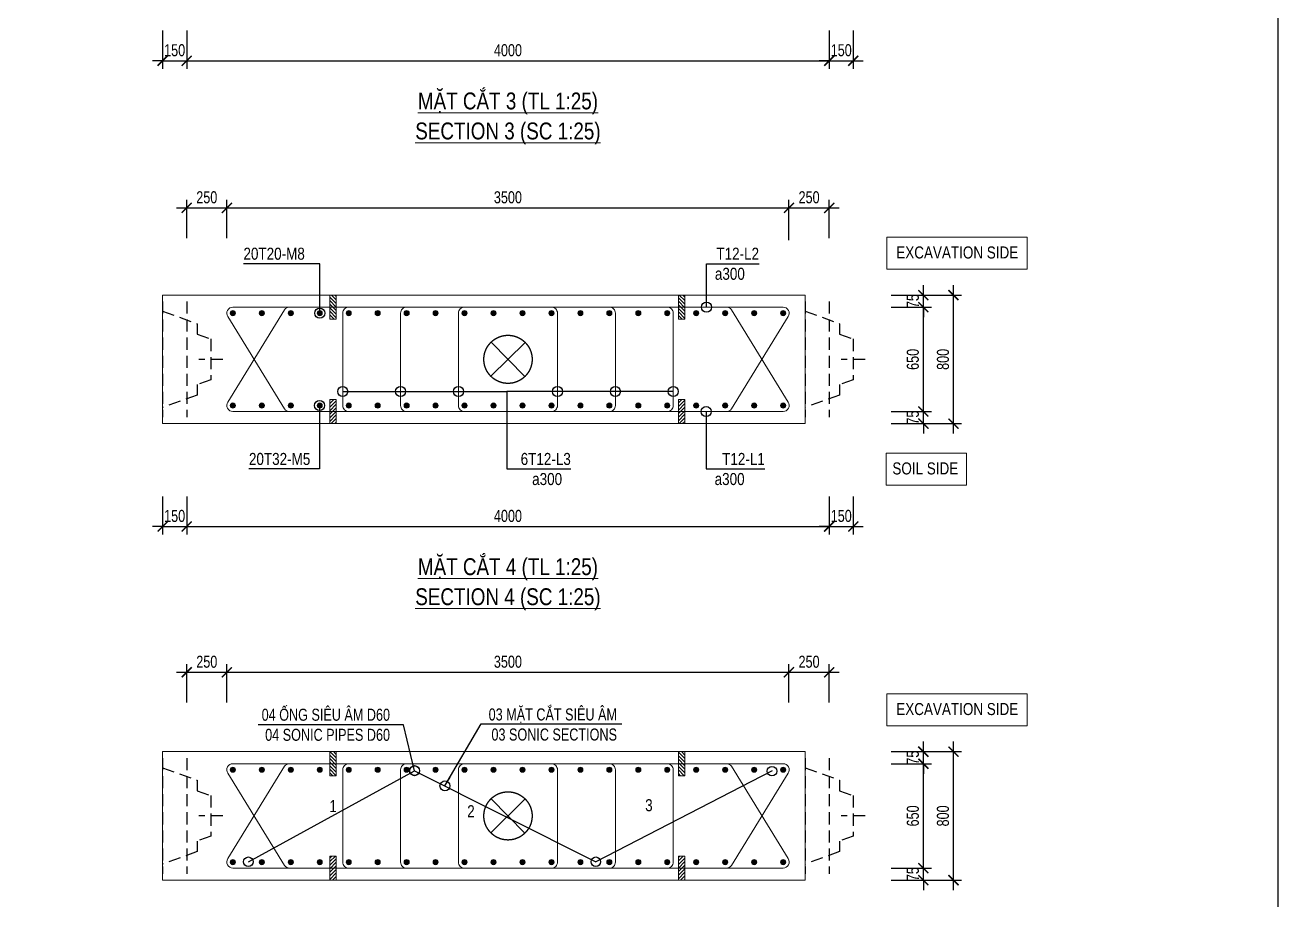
# Model space of a CAD drawing. Header units: millimetres. Extents: x 2746337 to 7547699, y -363432 to 15720.
# Drawn here: x 3321233 to 3352434, y -50850 to -29068 of the extents above; entities that cross this region are included whole.
import ezdxf
from ezdxf.enums import TextEntityAlignment as Align

# ---------------------------------------------------------------- set-up
doc = ezdxf.new("R2010")
doc.units = ezdxf.units.MM
doc.header["$LTSCALE"] = 1200
doc.header["$PDMODE"] = 3
doc.linetypes.add('CENTER', pattern=[2, 1.25, -0.25, 0.25, -0.25])
doc.linetypes.add('HIDDEN', pattern=[0.375, 0.25, -0.125])
for name, color, linetype, lineweight in [('5', 5, 'Continuous', 13), ('BOUND', 3, 'Continuous', 20), ('CWS', 8, 'HIDDEN', 9), ('ENOTE', 2, 'Continuous', 15), ('GRID', 74, 'CENTER', 15), ('K-THUOC', 1, 'Continuous', 18), ('LEADER', 8, 'Continuous', 9), ('MCT', 6, 'Continuous', 20), ('PIPE60', 1, 'Continuous', 25), ('TEXTEN', 3, 'Continuous', 13), ('TEXTMA', 2, 'Continuous', 13), ('TEXTVN', 2, 'Continuous', 20), ('TIE', 4, 'Continuous', 13)]:
    doc.layers.add(name, color=color, linetype=linetype, lineweight=lineweight)
for name, color, linetype in [('CDC.04.HIDDEN', 8, 'HIDDEN'), ('MCSA', 5, 'HIDDEN'), ('MIE', 5, 'HIDDEN')]:
    doc.layers.add(name, color=color, linetype=linetype)
doc.styles.add('DB_Arial', font='arial.ttf', dxfattribs={"width": 0.8})
doc.styles.add('SMTEXT', font='arial.ttf', dxfattribs={"width": 0.75})
doc.dimstyles.new('BSV25', dxfattribs={"dimtxt": 300, "dimasz": 250, "dimexe": 200, "dimexo": 0, "dimgap": 108, "dimtad": 1, "dimdec": 0, "dimlfac": 0.25, "dimdsep": 46, "dimtxsty": 'SMTEXT', "dimblk": 'ARCHTICK', "dimcen": 100, "dimdle": 250, "dimclrd": 256, "dimclre": 256, "dimclrt": 2, "dimadec": 0, "dimazin": 0, "dimtfac": 1, "dimtdec": 0, "dimtix": 1, "dimtmove": 2, "dimatfit": 3, "dimfxl": 800, "dimfxlon": 1, "dimtolj": 1, "dimtzin": 0, "dimarcsym": 0})

# ---------------------------------------------------------------- blocks, each defined once
blk = doc.blocks.new('_ArchTick')
at = {"color": 0, "linetype": 'ByBlock', "const_width": 0.15}
blk.add_lwpolyline([(-0.5, -0.5), (0.5, 0.5)], dxfattribs=at)
blk = doc.blocks.new('*D611')
at = {"layer": 'Defpoints', "color": 0, "transparency": 16777216}
for p in [(3324659, -29207), (3325259, -29207), (3325259, -29957)]:
    blk.add_point(p, dxfattribs=at)
at = {"layer": 'K-THUOC', "lineweight": -2, "transparency": 16777216}
for p, q in [((3324659, -29207), (3324659, -30157)), ((3325259, -29207), (3325259, -30157)), ((3324659, -29957), (3324409, -29957)), ((3324659, -29957), (3325259, -29957)), ((3325259, -29957), (3325509, -29957))]:
    blk.add_line(p, q, dxfattribs=at)
at = {"layer": 'K-THUOC', "lineweight": -2, "transparency": 16777216, "xscale": 250, "yscale": 250, "zscale": 250}
blk.add_blockref('_ArchTick', (3324659, -29957), dxfattribs=at)
at = {"layer": 'K-THUOC', "lineweight": -2, "transparency": 16777216, "xscale": 250, "yscale": 250, "zscale": 250, "rotation": 180}
blk.add_blockref('_ArchTick', (3325259, -29957), dxfattribs=at)
at = {"layer": 'K-THUOC', "color": 2, "transparency": 16777216, "insert": (3324959, -29696), "char_height": 300, "attachment_point": 5, "style": 'SMTEXT'}
blk.add_mtext('\\A1;150', dxfattribs=at)
blk = doc.blocks.new('*D612')
at = {"layer": 'Defpoints', "color": 0, "transparency": 16777216}
for p in [(3341259, -29207), (3341859, -29207), (3341859, -29957)]:
    blk.add_point(p, dxfattribs=at)
at = {"layer": 'K-THUOC', "lineweight": -2, "transparency": 16777216}
for p, q in [((3341259, -29207), (3341259, -30157)), ((3341859, -29207), (3341859, -30157)), ((3341259, -29957), (3341009, -29957)), ((3341259, -29957), (3341859, -29957)), ((3341859, -29957), (3342109, -29957))]:
    blk.add_line(p, q, dxfattribs=at)
at = {"layer": 'K-THUOC', "lineweight": -2, "transparency": 16777216, "xscale": 250, "yscale": 250, "zscale": 250}
blk.add_blockref('_ArchTick', (3341259, -29957), dxfattribs=at)
at = {"layer": 'K-THUOC', "lineweight": -2, "transparency": 16777216, "xscale": 250, "yscale": 250, "zscale": 250, "rotation": 180}
blk.add_blockref('_ArchTick', (3341859, -29957), dxfattribs=at)
at = {"layer": 'K-THUOC', "color": 2, "transparency": 16777216, "insert": (3341559, -29696), "char_height": 300, "attachment_point": 5, "style": 'SMTEXT'}
blk.add_mtext('\\A1;150', dxfattribs=at)
blk = doc.blocks.new('*D615')
at = {"layer": 'Defpoints', "color": 0, "transparency": 16777216}
for p in [(3325259, -29207), (3341259, -29207), (3341259, -29957)]:
    blk.add_point(p, dxfattribs=at)
at = {"layer": 'K-THUOC', "lineweight": -2, "transparency": 16777216}
for p, q in [((3325259, -29207), (3325259, -30157)), ((3341259, -29207), (3341259, -30157)), ((3325009, -29957), (3341509, -29957))]:
    blk.add_line(p, q, dxfattribs=at)
at = {"layer": 'K-THUOC', "lineweight": -2, "transparency": 16777216, "xscale": 250, "yscale": 250, "zscale": 250, "rotation": 180}
blk.add_blockref('_ArchTick', (3325259, -29957), dxfattribs=at)
at = {"layer": 'K-THUOC', "lineweight": -2, "transparency": 16777216, "xscale": 250, "yscale": 250, "zscale": 250}
blk.add_blockref('_ArchTick', (3341259, -29957), dxfattribs=at)
at = {"layer": 'K-THUOC', "color": 2, "transparency": 16777216, "insert": (3333259, -29696), "char_height": 300, "attachment_point": 5, "style": 'SMTEXT'}
blk.add_mtext('\\A1;4000', dxfattribs=at)
blk = doc.blocks.new('cws800')
at = {"layer": 'CDC.04.HIDDEN'}
for p, q in [((-600, 1440), (-600, -1440)), ((0, 1440), (0, -1440))]:
    blk.add_line(p, q, dxfattribs=at)
for points in [[(0, 1200), (-860, 888), (-860, 627), (-1200, 507), (-1200, -507), (-860, -627), (-860, -888), (0, -1200)], [(-1500, 0), (-900, 0)]]:
    blk.add_lwpolyline(points, dxfattribs=at)
blk = doc.blocks.new('*D617')
at = {"layer": 'Defpoints', "color": 0, "transparency": 16777216}
for p in [(3342854, -35791), (3344354, -35791), (3342854, -38991)]:
    blk.add_point(p, dxfattribs=at)
at = {"layer": 'K-THUOC', "lineweight": -2, "transparency": 16777216}
for p, q in [((3344354, -39241), (3344354, -35541)), ((3343554, -35791), (3344554, -35791)), ((3343554, -38991), (3344554, -38991))]:
    blk.add_line(p, q, dxfattribs=at)
at = {"layer": 'K-THUOC', "lineweight": -2, "transparency": 16777216, "xscale": 250, "yscale": 250, "zscale": 250}
for p, rotation in [((3344354, -35791), 90), ((3344354, -38991), 270)]:
    blk.add_blockref('_ArchTick', p, dxfattribs=dict(at, rotation=rotation))
at = {"layer": 'K-THUOC', "color": 2, "transparency": 16777216, "insert": (3344093, -37391), "char_height": 300, "attachment_point": 5, "rotation": 90, "style": 'SMTEXT'}
blk.add_mtext('\\A1;800', dxfattribs=at)
blk = doc.blocks.new('*D618')
at = {"layer": 'Defpoints', "color": 0, "transparency": 16777216}
for p in [(3342496, -38991), (3342854, -38691), (3343604, -38691)]:
    blk.add_point(p, dxfattribs=at)
at = {"layer": 'K-THUOC', "lineweight": -2, "transparency": 16777216}
for p, q in [((3343604, -38691), (3343604, -38441)), ((3342804, -38991), (3343804, -38991)), ((3342854, -38691), (3343804, -38691)), ((3343604, -38991), (3343604, -38691)), ((3343604, -38991), (3343604, -39241))]:
    blk.add_line(p, q, dxfattribs=at)
at = {"layer": 'K-THUOC', "lineweight": -2, "transparency": 16777216, "xscale": 250, "yscale": 250, "zscale": 250}
for p, rotation in [((3343604, -38691), 270), ((3343604, -38991), 90)]:
    blk.add_blockref('_ArchTick', p, dxfattribs=dict(at, rotation=rotation))
at = {"layer": 'K-THUOC', "color": 2, "transparency": 16777216, "insert": (3343344, -38841), "char_height": 300, "attachment_point": 5, "rotation": 90, "style": 'SMTEXT'}
blk.add_mtext('\\A1;75', dxfattribs=at)
blk = doc.blocks.new('*D619')
at = {"layer": 'Defpoints', "color": 0, "transparency": 16777216}
for p in [(3342496, -36091), (3343604, -36091), (3342496, -38691)]:
    blk.add_point(p, dxfattribs=at)
at = {"layer": 'K-THUOC', "lineweight": -2, "transparency": 16777216}
for p, q in [((3343604, -38941), (3343604, -35841)), ((3342804, -36091), (3343804, -36091)), ((3342804, -38691), (3343804, -38691))]:
    blk.add_line(p, q, dxfattribs=at)
at = {"layer": 'K-THUOC', "lineweight": -2, "transparency": 16777216, "xscale": 250, "yscale": 250, "zscale": 250}
for p, rotation in [((3343604, -36091), 90), ((3343604, -38691), 270)]:
    blk.add_blockref('_ArchTick', p, dxfattribs=dict(at, rotation=rotation))
at = {"layer": 'K-THUOC', "color": 2, "transparency": 16777216, "insert": (3343343, -37391), "char_height": 300, "attachment_point": 5, "rotation": 90, "style": 'SMTEXT'}
blk.add_mtext('\\A1;650', dxfattribs=at)
blk = doc.blocks.new('*D620')
at = {"layer": 'Defpoints', "color": 0, "transparency": 16777216}
for p in [(3342496, -35791), (3343604, -35791), (3342496, -36091)]:
    blk.add_point(p, dxfattribs=at)
at = {"layer": 'K-THUOC', "lineweight": -2, "transparency": 16777216}
for p, q in [((3343604, -35791), (3343604, -35541)), ((3342804, -35791), (3343804, -35791)), ((3343604, -36091), (3343604, -35791)), ((3342804, -36091), (3343804, -36091)), ((3343604, -36091), (3343604, -36341))]:
    blk.add_line(p, q, dxfattribs=at)
at = {"layer": 'K-THUOC', "lineweight": -2, "transparency": 16777216, "xscale": 250, "yscale": 250, "zscale": 250}
for p, rotation in [((3343604, -35791), 270), ((3343604, -36091), 90)]:
    blk.add_blockref('_ArchTick', p, dxfattribs=dict(at, rotation=rotation))
at = {"layer": 'K-THUOC', "color": 2, "transparency": 16777216, "insert": (3343344, -35941), "char_height": 300, "attachment_point": 5, "rotation": 90, "style": 'SMTEXT'}
blk.add_mtext('\\A1;75', dxfattribs=at)
blk = doc.blocks.new('*D621')
at = {"layer": 'Defpoints', "color": 0, "transparency": 16777216}
for p in [(3324659, -40802), (3325259, -40802), (3325259, -41552)]:
    blk.add_point(p, dxfattribs=at)
at = {"layer": 'K-THUOC', "lineweight": -2, "transparency": 16777216}
for p, q in [((3324659, -40802), (3324659, -41752)), ((3325259, -40802), (3325259, -41752)), ((3324659, -41552), (3324409, -41552)), ((3324659, -41552), (3325259, -41552)), ((3325259, -41552), (3325509, -41552))]:
    blk.add_line(p, q, dxfattribs=at)
at = {"layer": 'K-THUOC', "lineweight": -2, "transparency": 16777216, "xscale": 250, "yscale": 250, "zscale": 250}
blk.add_blockref('_ArchTick', (3324659, -41552), dxfattribs=at)
at = {"layer": 'K-THUOC', "lineweight": -2, "transparency": 16777216, "xscale": 250, "yscale": 250, "zscale": 250, "rotation": 180}
blk.add_blockref('_ArchTick', (3325259, -41552), dxfattribs=at)
at = {"layer": 'K-THUOC', "color": 2, "transparency": 16777216, "insert": (3324959, -41291), "char_height": 300, "attachment_point": 5, "style": 'SMTEXT'}
blk.add_mtext('\\A1;150', dxfattribs=at)
blk = doc.blocks.new('*D622')
at = {"layer": 'Defpoints', "color": 0, "transparency": 16777216}
for p in [(3341259, -40802), (3341859, -40802), (3341859, -41552)]:
    blk.add_point(p, dxfattribs=at)
at = {"layer": 'K-THUOC', "lineweight": -2, "transparency": 16777216}
for p, q in [((3341259, -40802), (3341259, -41752)), ((3341859, -40802), (3341859, -41752)), ((3341259, -41552), (3341009, -41552)), ((3341259, -41552), (3341859, -41552)), ((3341859, -41552), (3342109, -41552))]:
    blk.add_line(p, q, dxfattribs=at)
at = {"layer": 'K-THUOC', "lineweight": -2, "transparency": 16777216, "xscale": 250, "yscale": 250, "zscale": 250}
blk.add_blockref('_ArchTick', (3341259, -41552), dxfattribs=at)
at = {"layer": 'K-THUOC', "lineweight": -2, "transparency": 16777216, "xscale": 250, "yscale": 250, "zscale": 250, "rotation": 180}
blk.add_blockref('_ArchTick', (3341859, -41552), dxfattribs=at)
at = {"layer": 'K-THUOC', "color": 2, "transparency": 16777216, "insert": (3341559, -41291), "char_height": 300, "attachment_point": 5, "style": 'SMTEXT'}
blk.add_mtext('\\A1;150', dxfattribs=at)
blk = doc.blocks.new('*D623')
at = {"layer": 'Defpoints', "color": 0, "transparency": 16777216}
for p in [(3326259, -33620), (3325259, -34370), (3326259, -34370)]:
    blk.add_point(p, dxfattribs=at)
at = {"layer": 'K-THUOC', "lineweight": -2, "transparency": 16777216}
for p, q in [((3325009, -33620), (3326509, -33620)), ((3325259, -34370), (3325259, -33420)), ((3326259, -34370), (3326259, -33420))]:
    blk.add_line(p, q, dxfattribs=at)
at = {"layer": 'K-THUOC', "lineweight": -2, "transparency": 16777216, "xscale": 250, "yscale": 250, "zscale": 250, "rotation": 180}
blk.add_blockref('_ArchTick', (3325259, -33620), dxfattribs=at)
at = {"layer": 'K-THUOC', "lineweight": -2, "transparency": 16777216, "xscale": 250, "yscale": 250, "zscale": 250}
blk.add_blockref('_ArchTick', (3326259, -33620), dxfattribs=at)
at = {"layer": 'K-THUOC', "color": 2, "transparency": 16777216, "insert": (3325759, -33358), "char_height": 300, "attachment_point": 5, "style": 'SMTEXT'}
blk.add_mtext('\\A1;250', dxfattribs=at)
blk = doc.blocks.new('*D624')
at = {"layer": 'Defpoints', "color": 0, "transparency": 16777216}
for p in [(3340257, -33620), (3326259, -34370), (3340257, -34733)]:
    blk.add_point(p, dxfattribs=at)
at = {"layer": 'K-THUOC', "lineweight": -2, "transparency": 16777216}
for p, q in [((3326009, -33620), (3340507, -33620)), ((3326259, -34370), (3326259, -33420)), ((3340257, -34420), (3340257, -33420))]:
    blk.add_line(p, q, dxfattribs=at)
at = {"layer": 'K-THUOC', "lineweight": -2, "transparency": 16777216, "xscale": 250, "yscale": 250, "zscale": 250, "rotation": 180}
blk.add_blockref('_ArchTick', (3326259, -33620), dxfattribs=at)
at = {"layer": 'K-THUOC', "lineweight": -2, "transparency": 16777216, "xscale": 250, "yscale": 250, "zscale": 250}
blk.add_blockref('_ArchTick', (3340257, -33620), dxfattribs=at)
at = {"layer": 'K-THUOC', "color": 2, "transparency": 16777216, "insert": (3333258, -33358), "char_height": 300, "attachment_point": 5, "style": 'SMTEXT'}
blk.add_mtext('\\A1;3500', dxfattribs=at)
blk = doc.blocks.new('*D625')
at = {"layer": 'Defpoints', "color": 0, "transparency": 16777216}
for p in [(3325259, -40802), (3341259, -40802), (3341259, -41552)]:
    blk.add_point(p, dxfattribs=at)
at = {"layer": 'K-THUOC', "lineweight": -2, "transparency": 16777216}
for p, q in [((3325259, -40802), (3325259, -41752)), ((3341259, -40802), (3341259, -41752)), ((3325009, -41552), (3341509, -41552))]:
    blk.add_line(p, q, dxfattribs=at)
at = {"layer": 'K-THUOC', "lineweight": -2, "transparency": 16777216, "xscale": 250, "yscale": 250, "zscale": 250, "rotation": 180}
blk.add_blockref('_ArchTick', (3325259, -41552), dxfattribs=at)
at = {"layer": 'K-THUOC', "lineweight": -2, "transparency": 16777216, "xscale": 250, "yscale": 250, "zscale": 250}
blk.add_blockref('_ArchTick', (3341259, -41552), dxfattribs=at)
at = {"layer": 'K-THUOC', "color": 2, "transparency": 16777216, "insert": (3333259, -41291), "char_height": 300, "attachment_point": 5, "style": 'SMTEXT'}
blk.add_mtext('\\A1;4000', dxfattribs=at)
blk = doc.blocks.new('*D626')
at = {"layer": 'Defpoints', "color": 0, "transparency": 16777216}
for p in [(3341259, -33620), (3340257, -34370), (3341259, -34370)]:
    blk.add_point(p, dxfattribs=at)
at = {"layer": 'K-THUOC', "lineweight": -2, "transparency": 16777216}
for p, q in [((3340007, -33620), (3341509, -33620)), ((3340257, -34370), (3340257, -33420)), ((3341259, -34370), (3341259, -33420))]:
    blk.add_line(p, q, dxfattribs=at)
at = {"layer": 'K-THUOC', "lineweight": -2, "transparency": 16777216, "xscale": 250, "yscale": 250, "zscale": 250, "rotation": 180}
blk.add_blockref('_ArchTick', (3340257, -33620), dxfattribs=at)
at = {"layer": 'K-THUOC', "lineweight": -2, "transparency": 16777216, "xscale": 250, "yscale": 250, "zscale": 250}
blk.add_blockref('_ArchTick', (3341259, -33620), dxfattribs=at)
at = {"layer": 'K-THUOC', "color": 2, "transparency": 16777216, "insert": (3340758, -33358), "char_height": 300, "attachment_point": 5, "style": 'SMTEXT'}
blk.add_mtext('\\A1;250', dxfattribs=at)
blk = doc.blocks.new('mct1')
at = {"lineweight": 9}
h = blk.add_hatch(color=256, dxfattribs=at)
h.dxf.hatch_style = 1
h.paths.add_polyline_path([(-16, 0, 1), (16, 0, 1)])
blk.add_circle((0, 0), 16, dxfattribs=at)
blk = doc.blocks.new('tremie')
at = {"layer": 'MIE', "color": 74, "ltscale": 1000}
for p, q in [((424, -424), (-424, 424)), ((424, 424), (-424, -424))]:
    blk.add_line(p, q, dxfattribs=at)
at = {"layer": 'MIE', "ltscale": 500}
blk.add_circle((0, 0), 600, dxfattribs=at)
blk = doc.blocks.new('sp')
at = {"layer": '5', "lineweight": 20}
h = blk.add_hatch(dxfattribs=at)
h.set_pattern_fill('ANSI31', color=256, scale=500)
h.set_pattern_definition([(45, (0, 0), (-44.194, 44.194), [])])
h.paths.add_polyline_path([(80, 300), (-80, 300), (-80, -300), (80, -300)])
blk.add_lwpolyline([(-80, -300), (80, -300), (80, 300), (-80, 300)], close=True, dxfattribs=at)
blk = doc.blocks.new('*D637')
at = {"layer": 'Defpoints', "color": 0, "transparency": 16777216}
for p in [(3342854, -47158), (3344354, -47158), (3342854, -50358)]:
    blk.add_point(p, dxfattribs=at)
at = {"layer": 'K-THUOC', "lineweight": -2, "transparency": 16777216}
for p, q in [((3344354, -50608), (3344354, -46908)), ((3343554, -47158), (3344554, -47158)), ((3343554, -50358), (3344554, -50358))]:
    blk.add_line(p, q, dxfattribs=at)
at = {"layer": 'K-THUOC', "lineweight": -2, "transparency": 16777216, "xscale": 250, "yscale": 250, "zscale": 250}
for p, rotation in [((3344354, -47158), 90), ((3344354, -50358), 270)]:
    blk.add_blockref('_ArchTick', p, dxfattribs=dict(at, rotation=rotation))
at = {"layer": 'K-THUOC', "color": 2, "transparency": 16777216, "insert": (3344093, -48758), "char_height": 300, "attachment_point": 5, "rotation": 90, "style": 'SMTEXT'}
blk.add_mtext('\\A1;800', dxfattribs=at)
blk = doc.blocks.new('*D638')
at = {"layer": 'Defpoints', "color": 0, "transparency": 16777216}
for p in [(3342854, -50058), (3343604, -50058), (3342496, -50358)]:
    blk.add_point(p, dxfattribs=at)
at = {"layer": 'K-THUOC', "lineweight": -2, "transparency": 16777216}
for p, q in [((3343604, -50058), (3343604, -49808)), ((3342854, -50058), (3343804, -50058)), ((3343604, -50358), (3343604, -50058)), ((3342804, -50358), (3343804, -50358)), ((3343604, -50358), (3343604, -50608))]:
    blk.add_line(p, q, dxfattribs=at)
at = {"layer": 'K-THUOC', "lineweight": -2, "transparency": 16777216, "xscale": 250, "yscale": 250, "zscale": 250}
for p, rotation in [((3343604, -50058), 270), ((3343604, -50358), 90)]:
    blk.add_blockref('_ArchTick', p, dxfattribs=dict(at, rotation=rotation))
at = {"layer": 'K-THUOC', "color": 2, "transparency": 16777216, "insert": (3343344, -50208), "char_height": 300, "attachment_point": 5, "rotation": 90, "style": 'SMTEXT'}
blk.add_mtext('\\A1;75', dxfattribs=at)
blk = doc.blocks.new('*D639')
at = {"layer": 'Defpoints', "color": 0, "transparency": 16777216}
for p in [(3342496, -47458), (3343604, -47458), (3342496, -50058)]:
    blk.add_point(p, dxfattribs=at)
at = {"layer": 'K-THUOC', "lineweight": -2, "transparency": 16777216}
for p, q in [((3343604, -50308), (3343604, -47208)), ((3342804, -47458), (3343804, -47458)), ((3342804, -50058), (3343804, -50058))]:
    blk.add_line(p, q, dxfattribs=at)
at = {"layer": 'K-THUOC', "lineweight": -2, "transparency": 16777216, "xscale": 250, "yscale": 250, "zscale": 250}
for p, rotation in [((3343604, -47458), 90), ((3343604, -50058), 270)]:
    blk.add_blockref('_ArchTick', p, dxfattribs=dict(at, rotation=rotation))
at = {"layer": 'K-THUOC', "color": 2, "transparency": 16777216, "insert": (3343343, -48758), "char_height": 300, "attachment_point": 5, "rotation": 90, "style": 'SMTEXT'}
blk.add_mtext('\\A1;650', dxfattribs=at)
blk = doc.blocks.new('*D640')
at = {"layer": 'Defpoints', "color": 0, "transparency": 16777216}
for p in [(3342496, -47158), (3343604, -47158), (3342496, -47458)]:
    blk.add_point(p, dxfattribs=at)
at = {"layer": 'K-THUOC', "lineweight": -2, "transparency": 16777216}
for p, q in [((3343604, -47158), (3343604, -46908)), ((3342804, -47158), (3343804, -47158)), ((3343604, -47458), (3343604, -47158)), ((3342804, -47458), (3343804, -47458)), ((3343604, -47458), (3343604, -47708))]:
    blk.add_line(p, q, dxfattribs=at)
at = {"layer": 'K-THUOC', "lineweight": -2, "transparency": 16777216, "xscale": 250, "yscale": 250, "zscale": 250}
for p, rotation in [((3343604, -47158), 270), ((3343604, -47458), 90)]:
    blk.add_blockref('_ArchTick', p, dxfattribs=dict(at, rotation=rotation))
at = {"layer": 'K-THUOC', "color": 2, "transparency": 16777216, "insert": (3343344, -47308), "char_height": 300, "attachment_point": 5, "rotation": 90, "style": 'SMTEXT'}
blk.add_mtext('\\A1;75', dxfattribs=at)
blk = doc.blocks.new('*D643')
at = {"layer": 'Defpoints', "color": 0, "transparency": 16777216}
for p in [(3326259, -45182), (3325259, -45932), (3326259, -45932)]:
    blk.add_point(p, dxfattribs=at)
at = {"layer": 'K-THUOC', "lineweight": -2, "transparency": 16777216}
for p, q in [((3325009, -45182), (3326509, -45182)), ((3325259, -45932), (3325259, -44982)), ((3326259, -45932), (3326259, -44982))]:
    blk.add_line(p, q, dxfattribs=at)
at = {"layer": 'K-THUOC', "lineweight": -2, "transparency": 16777216, "xscale": 250, "yscale": 250, "zscale": 250, "rotation": 180}
blk.add_blockref('_ArchTick', (3325259, -45182), dxfattribs=at)
at = {"layer": 'K-THUOC', "lineweight": -2, "transparency": 16777216, "xscale": 250, "yscale": 250, "zscale": 250}
blk.add_blockref('_ArchTick', (3326259, -45182), dxfattribs=at)
at = {"layer": 'K-THUOC', "color": 2, "transparency": 16777216, "insert": (3325759, -44921), "char_height": 300, "attachment_point": 5, "style": 'SMTEXT'}
blk.add_mtext('\\A1;250', dxfattribs=at)
blk = doc.blocks.new('*D644')
at = {"layer": 'Defpoints', "color": 0, "transparency": 16777216}
for p in [(3340257, -45182), (3326259, -45932), (3340257, -45932)]:
    blk.add_point(p, dxfattribs=at)
at = {"layer": 'K-THUOC', "lineweight": -2, "transparency": 16777216}
for p, q in [((3326009, -45182), (3340507, -45182)), ((3326259, -45932), (3326259, -44982)), ((3340257, -45932), (3340257, -44982))]:
    blk.add_line(p, q, dxfattribs=at)
at = {"layer": 'K-THUOC', "lineweight": -2, "transparency": 16777216, "xscale": 250, "yscale": 250, "zscale": 250, "rotation": 180}
blk.add_blockref('_ArchTick', (3326259, -45182), dxfattribs=at)
at = {"layer": 'K-THUOC', "lineweight": -2, "transparency": 16777216, "xscale": 250, "yscale": 250, "zscale": 250}
blk.add_blockref('_ArchTick', (3340257, -45182), dxfattribs=at)
at = {"layer": 'K-THUOC', "color": 2, "transparency": 16777216, "insert": (3333258, -44920), "char_height": 300, "attachment_point": 5, "style": 'SMTEXT'}
blk.add_mtext('\\A1;3500', dxfattribs=at)
blk = doc.blocks.new('*D646')
at = {"layer": 'Defpoints', "color": 0, "transparency": 16777216}
for p in [(3341259, -45182), (3340257, -45932), (3341259, -45932)]:
    blk.add_point(p, dxfattribs=at)
at = {"layer": 'K-THUOC', "lineweight": -2, "transparency": 16777216}
for p, q in [((3340007, -45182), (3341509, -45182)), ((3340257, -45932), (3340257, -44982)), ((3341259, -45932), (3341259, -44982))]:
    blk.add_line(p, q, dxfattribs=at)
at = {"layer": 'K-THUOC', "lineweight": -2, "transparency": 16777216, "xscale": 250, "yscale": 250, "zscale": 250, "rotation": 180}
blk.add_blockref('_ArchTick', (3340257, -45182), dxfattribs=at)
at = {"layer": 'K-THUOC', "lineweight": -2, "transparency": 16777216, "xscale": 250, "yscale": 250, "zscale": 250}
blk.add_blockref('_ArchTick', (3341259, -45182), dxfattribs=at)
at = {"layer": 'K-THUOC', "color": 2, "transparency": 16777216, "insert": (3340758, -44921), "char_height": 300, "attachment_point": 5, "style": 'SMTEXT'}
blk.add_mtext('\\A1;250', dxfattribs=at)

msp = doc.modelspace()

# ---------------------------------------------------------------- linework, layer by layer
msp.add_lwpolyline([(3258917.1, 9128.3), (3352434.4, 9128.3), (3352434.4, -68024), (3258917.1, -68024)], close=True)
at = {"layer": 'BOUND'}
for points in [[(3324658.8, -38990.5), (3340658.8, -38990.5), (3340658.8, -35790.5), (3324658.8, -35790.5)], [(3324658.8, -50357.8), (3340658.8, -50357.8), (3340658.8, -47157.8), (3324658.8, -47157.8)]]:
    msp.add_lwpolyline(points, close=True, dxfattribs=at)
at = {"layer": 'ENOTE'}
for points in [[(3342690.9, -34348), (3346190.9, -34348), (3346190.9, -35148), (3342690.9, -35148)], [(3342680.2, -39724.6), (3344680.2, -39724.6), (3344680.2, -40524.6), (3342680.2, -40524.6)], [(3342690.9, -45715.2), (3346190.9, -45715.2), (3346190.9, -46515.2), (3342690.9, -46515.2)]]:
    msp.add_lwpolyline(points, close=True, dxfattribs=at)
at = {"layer": 'MCSA', "color": 5, "ltscale": 1000}
for points in [[(3326794.1, -49899.9), (3330933.5, -47631.4), (3335447.3, -49899.9)], [(3339836, -47631.4), (3335447.3, -49899.9)]]:
    msp.add_lwpolyline(points, dxfattribs=at)
at = {"layer": 'PIPE60'}
for centre in [(3330933.5, -47631.4), (3339833.6, -47644.1), (3326794.1, -49899.9), (3335447.3, -49899.9)]:
    msp.add_circle(centre, 120, dxfattribs=at)
at = {"layer": 'TIE', "lineweight": 20}
for points in [[(3327820.6, -36090.5, 0.244599), (3327697.8, -36154.4), (3326286, -38454.4, 0.6069433), (3326408.8, -38690.5), (3340111.4, -38690.5, 0.6069433), (3340234.2, -38454.4), (3338822.4, -36154.4, 0.244599), (3338699.6, -36090.5), (3335521.1, -36090.5)], [(3335521.1, -38690.5), (3338699.6, -38690.5, 0.244599), (3338822.4, -38626.6), (3340234.2, -36326.6, 0.6069433), (3340111.4, -36090.5), (3326408.8, -36090.5, 0.6069433), (3326286, -36326.6), (3327697.8, -38626.6, 0.244599), (3327820.6, -38690.5)], [(3327820.6, -47457.8, 0.244599), (3327697.8, -47521.7), (3326286, -49821.7, 0.6069433), (3326408.8, -50057.8), (3340111.4, -50057.8, 0.6069433), (3340234.2, -49821.7), (3338822.4, -47521.7, 0.244599), (3338699.6, -47457.8), (3335521.1, -47457.8)], [(3335521.1, -50057.8), (3338699.6, -50057.8, 0.244599), (3338822.4, -49993.8), (3340234.2, -47693.8, 0.6069433), (3340111.4, -47457.8), (3326408.8, -47457.8, 0.6069433), (3326286, -47693.8), (3327697.8, -49993.8, 0.244599), (3327820.6, -50057.8)]]:
    msp.add_lwpolyline(points, format="xyb", dxfattribs=at)
at = {"layer": 'TIE'}
for points in [[(3329743.6, -38690.5), (3329293.6, -38690.5, -0.4142136), (3329143.6, -38540.5), (3329143.6, -36240.5, -0.4142136), (3329293.6, -36090.5), (3329743.6, -36090.5)], [(3331186, -38690.5), (3330736, -38690.5, -0.4142136), (3330586, -38540.5), (3330586, -36240.5, -0.4142136), (3330736, -36090.5), (3331186, -36090.5)], [(3332628.3, -38690.5), (3332178.3, -38690.5, -0.4142136), (3332028.3, -38540.5), (3332028.3, -36240.5, -0.4142136), (3332178.3, -36090.5), (3332628.3, -36090.5)], [(3333891.9, -38690.5), (3334341.9, -38690.5, 0.4142136), (3334491.9, -38540.5), (3334491.9, -36240.5, 0.4142136), (3334341.9, -36090.5), (3333891.9, -36090.5)], [(3335334.3, -38690.5), (3335784.3, -38690.5, 0.4142136), (3335934.3, -38540.5), (3335934.3, -36240.5, 0.4142136), (3335784.3, -36090.5), (3335334.3, -36090.5)], [(3337226.6, -38690.5, 0.4142136), (3337376.6, -38540.5), (3337376.6, -36240.5, 0.4142136), (3337226.6, -36090.5)], [(3329743.6, -50057.8), (3329293.6, -50057.8, -0.4142136), (3329143.6, -49907.8), (3329143.6, -47607.8, -0.4142136), (3329293.6, -47457.8), (3329743.6, -47457.8)], [(3331186, -50057.8), (3330736, -50057.8, -0.4142136), (3330586, -49907.8), (3330586, -47607.8, -0.4142136), (3330736, -47457.8), (3331186, -47457.8)], [(3332628.3, -50057.8), (3332178.3, -50057.8, -0.4142136), (3332028.3, -49907.8), (3332028.3, -47607.8, -0.4142136), (3332178.3, -47457.8), (3332628.3, -47457.8)], [(3333891.9, -50057.8), (3334341.9, -50057.8, 0.4142136), (3334491.9, -49907.8), (3334491.9, -47607.8, 0.4142136), (3334341.9, -47457.8), (3333891.9, -47457.8)], [(3335334.3, -50057.8), (3335784.3, -50057.8, 0.4142136), (3335934.3, -49907.8), (3335934.3, -47607.8, 0.4142136), (3335784.3, -47457.8), (3335334.3, -47457.8)], [(3336776.6, -50057.8), (3337226.6, -50057.8, 0.4142136), (3337376.6, -49907.8), (3337376.6, -47607.8, 0.4142136), (3337226.6, -47457.8), (3336776.6, -47457.8)]]:
    msp.add_lwpolyline(points, format="xyb", dxfattribs=at)

# ---------------------------------------------------------------- block references
at = {"layer": 'CWS', "xscale": -1}
for p in [(3324658.8, -37390.5), (3340658.8, -37390.5), (3324658.8, -48757.8), (3340658.8, -48757.8)]:
    msp.add_blockref('cws800', p, dxfattribs=at)
at = {"layer": 'ENOTE', "xscale": -1}
for p in [(3328904.7, -36090.5), (3337583.2, -36090.5), (3328904.7, -47457.8), (3337583.2, -47457.8)]:
    msp.add_blockref('sp', p, dxfattribs=at)
at = {"layer": 'ENOTE', "rotation": 180}
for p in [(3328904.7, -38690.5), (3337583.2, -38690.5), (3328904.7, -50057.8), (3337583.2, -50057.8)]:
    msp.add_blockref('sp', p, dxfattribs=at)
at = {"layer": 'GRID', "rotation": 269.672406155841}
for p in [(3333260.1, -37390.5), (3333260.1, -48757.8)]:
    msp.add_blockref('tremie', p, dxfattribs=at)
at = {"layer": 'MCT', "xscale": -4, "yscale": 4, "zscale": 4, "rotation": 180}
for p in [(3326408.8, -36240.5), (3327130, -36240.5), (3327851.2, -36240.5), (3328572.4, -36240.5), (3329293.6, -36240.5), (3330014.8, -36240.5), (3330736, -36240.5), (3331457.1, -36240.5), (3332178.3, -36240.5), (3332899.5, -36240.5), (3333620.7, -36240.5), (3334341.9, -36240.5), (3335063.1, -36240.5), (3335784.3, -36240.5), (3336505.4, -36240.5), (3337226.6, -36240.5), (3337947.8, -36240.5), (3338669, -36240.5), (3339390.2, -36240.5), (3340111.4, -36240.5), (3326408.8, -47607.8), (3327130, -47607.8), (3327851.2, -47607.8), (3328572.4, -47607.8), (3329293.6, -47607.8), (3330014.8, -47607.8), (3330736, -47607.8), (3331457.1, -47607.8), (3332178.3, -47607.8), (3332899.5, -47607.8), (3333620.7, -47607.8), (3334341.9, -47607.8), (3335063.1, -47607.8), (3335784.3, -47607.8), (3336505.4, -47607.8), (3337226.6, -47607.8), (3337947.8, -47607.8), (3338669, -47607.8), (3339390.2, -47607.8), (3340111.4, -47607.8)]:
    msp.add_blockref('mct1', p, dxfattribs=at)
at = {"layer": 'MCT', "xscale": 4, "yscale": 4, "zscale": 4}
for p in [(3326408.8, -38540.5), (3327130, -38540.5), (3327851.2, -38540.5), (3328572.4, -38540.5), (3329293.6, -38540.5), (3330014.8, -38540.5), (3330736, -38540.5), (3331457.1, -38540.5), (3332178.3, -38540.5), (3332899.5, -38540.5), (3333620.7, -38540.5), (3334341.9, -38540.5), (3335063.1, -38540.5), (3335784.3, -38540.5), (3336505.4, -38540.5), (3337226.6, -38540.5), (3337947.8, -38540.5), (3338669, -38540.5), (3339390.2, -38540.5), (3340111.4, -38540.5), (3326408.8, -49907.8), (3327130, -49907.8), (3327851.2, -49907.8), (3328572.4, -49907.8), (3329293.6, -49907.8), (3330014.8, -49907.8), (3330736, -49907.8), (3331457.1, -49907.8), (3332178.3, -49907.8), (3332899.5, -49907.8), (3333620.7, -49907.8), (3334341.9, -49907.8), (3335063.1, -49907.8), (3335784.3, -49907.8), (3336505.4, -49907.8), (3337226.6, -49907.8), (3337947.8, -49907.8), (3338669, -49907.8), (3339390.2, -49907.8), (3340111.4, -49907.8)]:
    msp.add_blockref('mct1', p, dxfattribs=at)

# ---------------------------------------------------------------- texts
at = {"layer": 'TEXTEN', "style": 'DB_Arial', "width": 0.8}
for s, p in [('T12-L2', (3339512, -34910.5)), ('6T12-L3', (3334824.3, -40020.5)), ('T12-L1', (3339655.7, -40020.5)), ('a300', (3334607.7, -40520.5))]:
    msp.add_text(s, height=300, dxfattribs=at).set_placement(p, align=Align.RIGHT)
for p in [(3338412.6, -35410.5), (3338406.4, -40520.5)]:
    msp.add_text('a300', height=300, dxfattribs=at).set_placement(p)
at = {"layer": 'TEXTMA', "style": 'DB_Arial', "width": 0.8}
for s, p in [('20T20-M8', (3326672.4, -34910.5)), ('20T32-M5', (3326809, -40020.5))]:
    msp.add_text(s, height=300, dxfattribs=at).set_placement(p)
at = {"layer": 'TEXTVN', "style": 'DB_Arial', "width": 0.8}
for s, p in [('%%UMẶT CẮT 3 (TL 1:25)', (3333258.8, -30957)), ('%%USECTION 3 (SC 1:25)', (3333258.8, -31757)), ('%%UMẶT CẮT 4 (TL 1:25)', (3333258.8, -42552.4)), ('%%USECTION 4 (SC 1:25)', (3333258.8, -43352.4))]:
    msp.add_text(s, height=420, rotation=360, dxfattribs=at).set_placement(p, align=Align.MIDDLE)
for p in [(3342930.1, -34879.7), (3342930.1, -46246.9)]:
    msp.add_text('EXCAVATION SIDE', height=300, dxfattribs=at).set_placement(p)
msp.add_text('SOIL SIDE', height=300, dxfattribs=at).set_placement((3344472.4, -40256.3), align=Align.RIGHT)
at = {"layer": 'TEXTVN', "lineweight": 20, "style": 'SMTEXT', "width": 0.75}
for s, p in [('04 ỐNG SIÊU ÂM D60', (3330322.1, -46388.4)), ('03 MẶT CẮT SIÊU ÂM', (3335974.1, -46381.5)), ('04 SONIC PIPES D60', (3330322.1, -46888.4)), ('03 SONIC SECTIONS', (3335974.1, -46881.5))]:
    msp.add_text(s, height=300, dxfattribs=at).set_placement(p, align=Align.RIGHT)
at = {"layer": 'TEXTVN', "style": 'DB_Arial', "width": 0.8}
for s, p in [('3', (3336769.9, -48641.8)), ('1', (3328904, -48664.5)), ('2', (3332337.5, -48791.6))]:
    msp.add_text(s, height=300, rotation=360, dxfattribs=at).set_placement(p, align=Align.CENTER)

# ---------------------------------------------------------------- dimensions: what is measured, and where the dimension line sits
at = {"layer": 'K-THUOC'}
for base, p1, p2, picture, middle in [((3325258.8, -29957), (3324658.8, -29207), (3325258.8, -29207), '*D611', (3324958.8, -29695.8)), ((3341258.8, -29957), (3325258.8, -29207), (3341258.8, -29207), '*D615', (3333258.8, -29695.8)), ((3341858.8, -29957), (3341258.8, -29207), (3341858.8, -29207), '*D612', (3341558.8, -29695.8)), ((3326258.8, -33619.6), (3325258.8, -34369.6), (3326258.8, -34369.6), '*D623', (3325758.8, -33358.5)), ((3340257.4, -33619.6), (3326258.8, -34369.6), (3340257.4, -34732.6), '*D624', (3333258.1, -33358.4)), ((3341258.8, -33619.6), (3340257.4, -34369.6), (3341258.8, -34369.6), '*D626', (3340758.1, -33358.5)), ((3325258.8, -41552.4), (3324658.8, -40802.4), (3325258.8, -40802.4), '*D621', (3324958.8, -41291.2)), ((3341258.8, -41552.4), (3325258.8, -40802.4), (3341258.8, -40802.4), '*D625', (3333258.8, -41291.2)), ((3341858.8, -41552.4), (3341258.8, -40802.4), (3341858.8, -40802.4), '*D622', (3341558.8, -41291.2)), ((3326258.8, -45181.8), (3325258.8, -45931.8), (3326258.8, -45931.8), '*D643', (3325758.8, -44920.6)), ((3340257.4, -45181.8), (3326258.8, -45931.8), (3340257.4, -45931.8), '*D644', (3333258.1, -44920.5)), ((3341258.8, -45181.8), (3340257.4, -45931.8), (3341258.8, -45931.8), '*D646', (3340758.1, -44920.6))]:
    dim = msp.add_linear_dim(base=base, p1=p1, p2=p2, dimstyle='BSV25', dxfattribs=at)
    dim.commit()
    dim.dimension.update_dxf_attribs({"geometry": picture, "text_midpoint": middle})
for base, p1, p2, picture, middle in [((3343604.1, -35790.5), (3342496.1, -36090.5), (3342496.1, -35790.5), '*D620', (3343343.6, -35940.5)), ((3344354.1, -35790.5), (3342854.1, -38990.5), (3342854.1, -35790.5), '*D617', (3344093, -37390.5)), ((3343604.1, -36090.5), (3342496.1, -38690.5), (3342496.1, -36090.5), '*D619', (3343343, -37390.5)), ((3343604.1, -38690.5), (3342496.1, -38990.5), (3342854.1, -38690.5), '*D618', (3343343.6, -38840.5)), ((3343604.1, -47157.8), (3342496.1, -47457.8), (3342496.1, -47157.8), '*D640', (3343343.6, -47307.8)), ((3344354.1, -47157.8), (3342854.1, -50357.8), (3342854.1, -47157.8), '*D637', (3344093, -48757.8)), ((3343604.1, -47457.8), (3342496.1, -50057.8), (3342496.1, -47457.8), '*D639', (3343343, -48757.8)), ((3343604.1, -50057.8), (3342496.1, -50357.8), (3342854.1, -50057.8), '*D638', (3343343.6, -50207.8))]:
    dim = msp.add_linear_dim(base=base, p1=p1, p2=p2, angle=90, dimstyle='BSV25', dxfattribs=at)
    dim.commit()
    dim.dimension.update_dxf_attribs({"geometry": picture, "text_midpoint": middle})

# ---------------------------------------------------------------- leaders
at = {"layer": 'LEADER'}
for points in [[(3328572.4, -36240.5), (3328572.4, -35010.5), (3326672.4, -35010.5)], [(3338202.6, -36090.5), (3338202.6, -35010.5), (3339512, -35010.5)], [(3329143.6, -38190.5), (3333228.8, -38190.5), (3333228.8, -40120.5), (3334824.7, -40120.5)], [(3330586, -38190.5), (3333228.8, -38190.5), (3333228.8, -40120.5), (3334824.7, -40120.5)], [(3332028.3, -38190.5), (3333228.8, -38190.5), (3333228.8, -40120.5), (3334824.7, -40120.5)], [(3334491.9, -38190.5), (3333228.8, -38190.5), (3333228.8, -40120.5), (3334824.7, -40120.5)], [(3335934.3, -38190.5), (3333228.8, -38190.5), (3333228.8, -40120.5), (3334824.7, -40120.5)], [(3337376.6, -38190.5), (3333228.8, -38190.5), (3333228.8, -40120.5), (3334824.7, -40120.5)], [(3328568.4, -38540.5), (3328568.4, -40120.5), (3326809, -40120.5)], [(3338196.4, -38690.5), (3338196.4, -40120.5), (3339655.7, -40120.5)], [(3330933.5, -47631.4), (3330654, -46488.4), (3327035.8, -46488.4)], [(3331690.4, -48011.8), (3332592.1, -46469.1), (3336093.2, -46469.1)]]:
    msp.add_leader(points, dimstyle='BSV25', override={"dimldrblk": 'Origin'}, dxfattribs=at)

doc.saveas('drawing.dxf')
